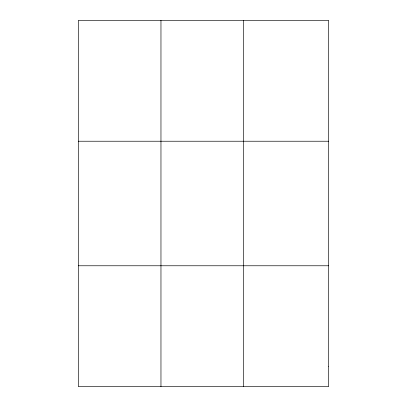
<?xml version="1.0" encoding="UTF-8"?>
<svg xmlns="http://www.w3.org/2000/svg" width="407" height="407" viewBox="0 0 407 407"><rect width="100%" height="100%" fill="white"/><g stroke="black" fill="none" stroke-linecap="round" stroke-linejoin="round"><path stroke-width="0.61" d="M160.963 20.35L160.963 386.65M243.539 20.35L243.539 386.65M78.383 141.229L328.617 141.229M78.383 265.771L328.617 265.771M328.617 366.504L328.617 386.65L78.383 386.65L78.383 20.35L328.617 20.35L328.617 366.504"/></g></svg>
